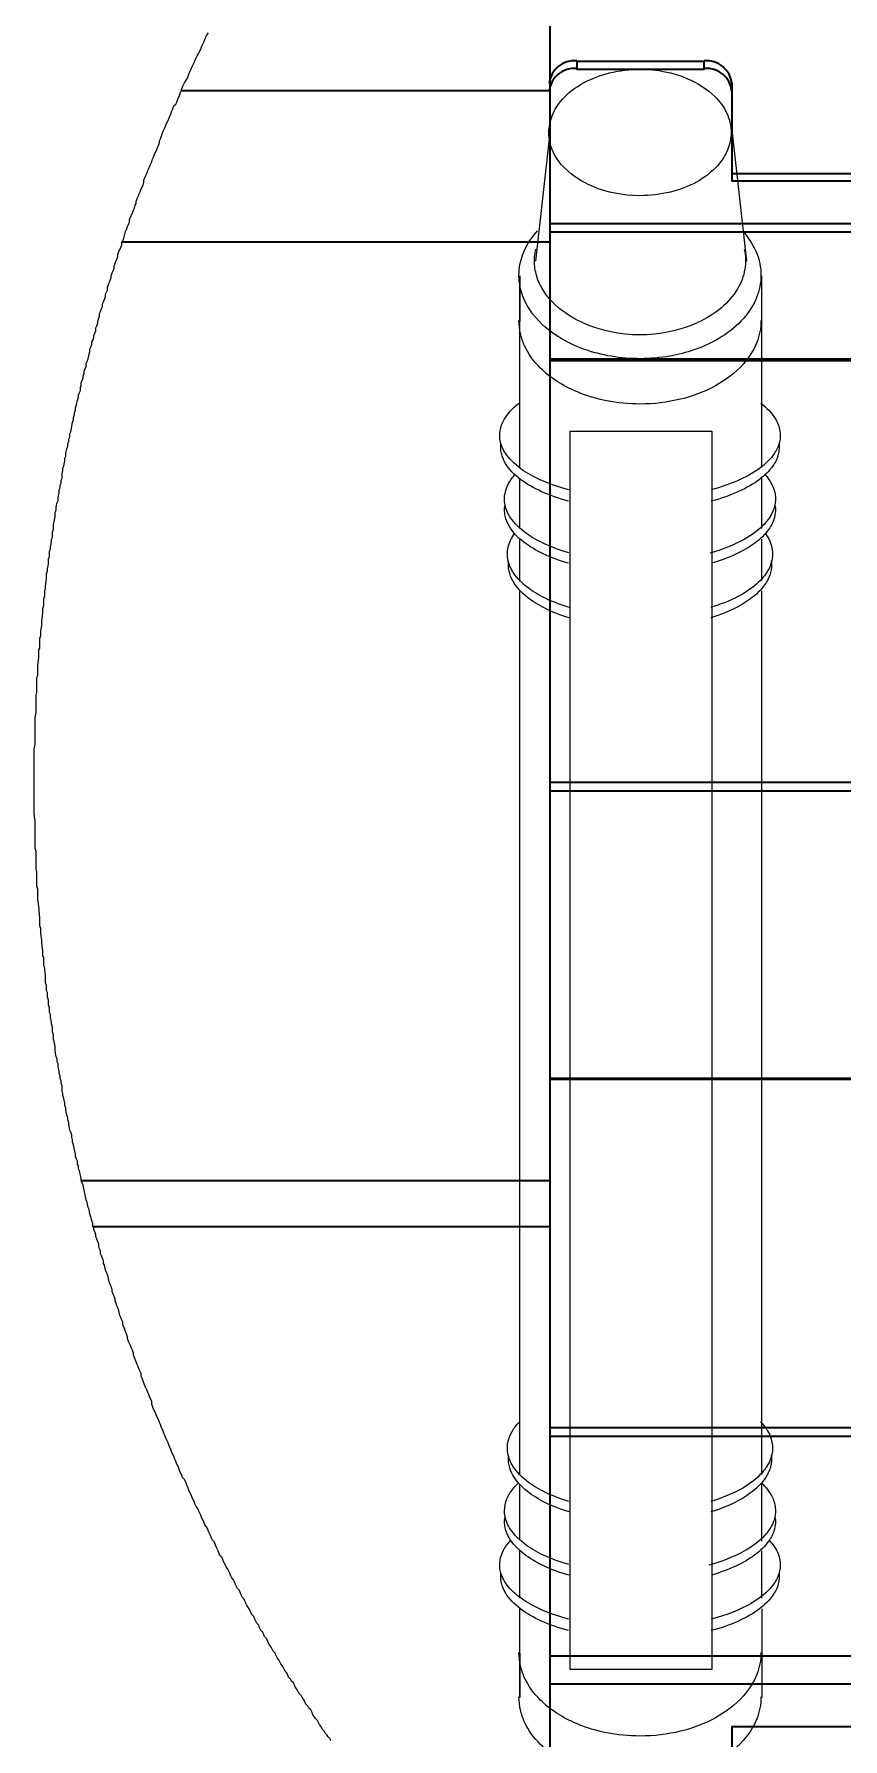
# Model space of a CAD drawing. Header units: feet. Extents: x -327 to 55127, y -2634 to 4121.
# Drawn here: x -252.68 to -248.26, y 47.78 to 57.1 of the extents above; entities that cross this region are included whole.
import ezdxf

# ---------------------------------------------------------------- set-up
doc = ezdxf.new("R2010")
doc.units = ezdxf.units.FT
doc.header["$MEASUREMENT"] = 0
doc.layers.add('PDF_0', color=7, linetype='Continuous')
doc.layers.add('PDF_Fusibles', color=7, linetype='Continuous', true_color=0x636466)

msp = doc.modelspace()

# ---------------------------------------------------------------- linework, layer by layer
at = {"layer": 'PDF_0', "lineweight": 35}
for points in [[(-239.7791, 47.2382), (-239.0834, 47.2382, 0.408273), (-238.9305, 47.3595), (-238.9305, 47.8497), (-237.9396, 47.8497), (-237.9396, 47.3595, 0.408273), (-237.7868, 47.2382), (-237.0963, 47.2382, 0.408273), (-236.9434, 47.3595), (-236.9434, 57.3109), (-249.8624, 57.3109), (-249.8624, 47.3595, 0.408273), (-249.7148, 47.2382), (-249.019, 47.2382, 0.408273), (-248.8662, 47.3595), (-248.8662, 47.8497), (-247.8752, 47.8497), (-247.8752, 47.3595, 0.408888), (-247.7276, 47.2382), (-247.0319, 47.2382, 0.40886), (-246.8798, 47.3629)], [(-247.7283, 56.9519, 0.408888), (-247.8752, 56.826), (-247.8752, 56.2936), (-248.8662, 56.2936), (-248.8662, 56.826, 0.408273), (-249.0183, 56.9519)]]:
    msp.add_lwpolyline(points, format="xyb", dxfattribs=at)
at = {"layer": 'PDF_0', "lineweight": 18}
msp.add_lwpolyline([(-251.0589, 47.7706), (-251.0641, 47.7811), (-251.0747, 47.7917), (-251.0799, 47.8022), (-251.0905, 47.8128), (-251.0957, 47.8233), (-251.1063, 47.8339), (-251.1116, 47.8444), (-251.1221, 47.8602), (-251.1326, 47.8813), (-251.1432, 47.8918), (-251.1485, 47.9024), (-251.159, 47.9129), (-251.1643, 47.9287), (-251.1695, 47.9393), (-251.1801, 47.9498), (-251.1854, 47.9604), (-251.1959, 47.9709), (-251.2064, 47.992), (-251.217, 48.0078), (-251.2222, 48.0183), (-251.2328, 48.0289), (-251.2433, 48.05), (-251.2539, 48.0658), (-251.2644, 48.0869), (-251.275, 48.0974), (-251.2802, 48.1079), (-251.2908, 48.1185), (-251.296, 48.1343), (-251.3013, 48.1448), (-251.3119, 48.1554), (-251.3224, 48.1765), (-251.3329, 48.1923), (-251.3435, 48.2134), (-251.354, 48.2239), (-251.3593, 48.2344), (-251.3646, 48.2503), (-251.3751, 48.2608), (-251.3856, 48.2819), (-251.3962, 48.2977), (-251.412, 48.3293), (-251.4225, 48.3399), (-251.4278, 48.3557), (-251.4331, 48.3662), (-251.4436, 48.3768), (-251.4489, 48.3873), (-251.4542, 48.4031), (-251.4647, 48.4137), (-251.4753, 48.4347), (-251.4805, 48.4505), (-251.4911, 48.4611), (-251.5069, 48.4927), (-251.5174, 48.5085), (-251.528, 48.5296), (-251.5332, 48.5454), (-251.5438, 48.556), (-251.5543, 48.5771), (-251.5596, 48.5929), (-251.5701, 48.6034), (-251.5807, 48.6245), (-251.5859, 48.6403), (-251.5912, 48.6508), (-251.6018, 48.6614), (-251.607, 48.6719), (-251.6123, 48.6877), (-251.6228, 48.7088), (-251.6334, 48.7246), (-251.6492, 48.7563), (-251.6545, 48.7721), (-251.665, 48.7826), (-251.6703, 48.7932), (-251.6755, 48.809), (-251.6861, 48.8301), (-251.6914, 48.8459), (-251.6966, 48.8564), (-251.7072, 48.8669), (-251.7124, 48.8775), (-251.7177, 48.8933), (-251.7283, 48.9144), (-251.7335, 48.9302), (-251.7388, 48.9407), (-251.7493, 48.9513), (-251.7546, 48.9671), (-251.7651, 48.9882), (-251.7704, 49.004), (-251.781, 49.0251), (-251.7862, 49.0409), (-251.7968, 49.0514), (-251.802, 49.062), (-251.8073, 49.0778), (-251.8179, 49.0989), (-251.8231, 49.1147), (-251.8337, 49.1358), (-251.8389, 49.1516), (-251.8495, 49.1727), (-251.8548, 49.1885), (-251.86, 49.199), (-251.8706, 49.2096), (-251.8758, 49.2254), (-251.8864, 49.2465), (-251.8917, 49.2623), (-251.9022, 49.2833), (-251.9075, 49.2992), (-251.9127, 49.3097), (-251.918, 49.3255), (-251.9285, 49.3466), (-251.9338, 49.3624), (-251.9444, 49.3835), (-251.9496, 49.3993), (-251.9602, 49.4204), (-251.9654, 49.4362), (-251.9707, 49.4467), (-251.976, 49.4626), (-251.9865, 49.4836), (-251.9918, 49.4995), (-251.9971, 49.51), (-252.0023, 49.5258), (-252.0129, 49.5469), (-252.0182, 49.5627), (-252.0287, 49.5838), (-252.034, 49.5996), (-252.0392, 49.6101), (-252.0392, 49.626), (-252.0498, 49.647), (-252.055, 49.6629), (-252.0603, 49.6734), (-252.0656, 49.6892), (-252.0761, 49.7103), (-252.0814, 49.7261), (-252.0867, 49.7366), (-252.0919, 49.7525), (-252.0972, 49.763), (-252.0972, 49.7788), (-252.1078, 49.7999), (-252.113, 49.8157), (-252.1183, 49.8263), (-252.1236, 49.8421), (-252.1341, 49.8631), (-252.1394, 49.879), (-252.1394, 49.8895), (-252.1447, 49.9053), (-252.1499, 49.9159), (-252.1552, 49.9317), (-252.1657, 49.9528), (-252.171, 49.9686), (-252.171, 49.9791), (-252.1763, 49.9949), (-252.1816, 50.0055), (-252.1868, 50.0213), (-252.1921, 50.0318), (-252.1974, 50.0476), (-252.1974, 50.0582), (-252.2026, 50.0687), (-252.2079, 50.0845), (-252.2132, 50.0951), (-252.2184, 50.1214), (-252.2237, 50.1372), (-252.229, 50.1478), (-252.2343, 50.1636), (-252.2395, 50.1741), (-252.2395, 50.1847), (-252.2448, 50.2005), (-252.2501, 50.211), (-252.2553, 50.2268), (-252.2553, 50.2374), (-252.2606, 50.2532), (-252.2659, 50.2637), (-252.2712, 50.2795), (-252.2764, 50.3059), (-252.2817, 50.3164), (-252.287, 50.3323), (-252.2922, 50.3428), (-252.2975, 50.3692), (-252.3028, 50.3797), (-252.3028, 50.3955), (-252.3081, 50.406), (-252.3133, 50.4219), (-252.3186, 50.4324), (-252.3186, 50.4482), (-252.3239, 50.4588), (-252.3291, 50.4746), (-252.3291, 50.4851), (-252.3397, 50.5115), (-252.3449, 50.5273), (-252.3449, 50.5378), (-252.3555, 50.5642), (-252.3555, 50.58), (-252.3608, 50.58), (-252.3608, 50.5958), (-252.3713, 50.6327), (-252.3766, 50.6485), (-252.3818, 50.6749), (-252.3871, 50.6854), (-252.3924, 50.7118), (-252.3977, 50.7276), (-252.4135, 50.8066), (-252.424, 50.833), (-252.424, 50.8435), (-252.4293, 50.8593), (-252.4346, 50.8857), (-252.4398, 50.8962), (-252.4398, 50.9121), (-252.4451, 50.9226), (-252.4451, 50.9384), (-252.4504, 50.949), (-252.4556, 50.9648), (-252.4556, 50.9753), (-252.4662, 51.028), (-252.4714, 51.0438), (-252.4714, 51.0544), (-252.4767, 51.0702), (-252.4767, 51.0807), (-252.482, 51.0965), (-252.4873, 51.1071), (-252.4925, 51.1387), (-252.4925, 51.1492), (-252.4978, 51.1651), (-252.4978, 51.1756), (-252.5031, 51.1914), (-252.5083, 51.2178), (-252.5083, 51.2283), (-252.5136, 51.2441), (-252.5136, 51.2547), (-252.5189, 51.281), (-252.5242, 51.2968), (-252.5242, 51.3074), (-252.5294, 51.3232), (-252.5294, 51.3495), (-252.5347, 51.3654), (-252.5347, 51.3759), (-252.54, 51.3917), (-252.54, 51.4022), (-252.5452, 51.4181), (-252.5452, 51.4286), (-252.5505, 51.455), (-252.5505, 51.4708), (-252.5558, 51.4813), (-252.5558, 51.4971), (-252.5611, 51.5077), (-252.5663, 51.5393), (-252.5663, 51.5656), (-252.5716, 51.592), (-252.5769, 51.6025), (-252.5769, 51.6289), (-252.5821, 51.6447), (-252.5821, 51.6711), (-252.5874, 51.6869), (-252.5874, 51.6974), (-252.5927, 51.7238), (-252.5927, 51.7396), (-252.598, 51.7501), (-252.598, 51.7765), (-252.6032, 51.7923), (-252.6032, 51.8186), (-252.6085, 51.8345), (-252.6085, 51.8608), (-252.6138, 51.8714), (-252.6138, 51.8977), (-252.619, 51.9135), (-252.619, 51.9557), (-252.6243, 51.982), (-252.6243, 51.9926), (-252.6296, 52.0084), (-252.6296, 52.0506), (-252.6348, 52.0611), (-252.6348, 52.0875), (-252.6401, 52.1296), (-252.6401, 52.1454), (-252.6454, 52.1823), (-252.6454, 52.2087), (-252.6507, 52.2245), (-252.6507, 52.2667), (-252.6559, 52.3299), (-252.6612, 52.3721), (-252.6612, 52.4248), (-252.6665, 52.4406), (-252.6665, 52.5197), (-252.6717, 52.5355), (-252.6717, 52.6304), (-252.677, 52.6462), (-252.677, 52.7938), (-252.6823, 52.8359), (-252.6823, 53.1891), (-252.677, 53.2154), (-252.677, 53.363), (-252.6717, 53.3894), (-252.6717, 53.4842), (-252.6665, 53.5001), (-252.6665, 53.5791), (-252.6612, 53.5949), (-252.6612, 53.6476), (-252.6559, 53.6898), (-252.6559, 53.732), (-252.6507, 53.7425), (-252.6507, 53.7952), (-252.6454, 53.811), (-252.6454, 53.8374), (-252.6401, 53.8638), (-252.6401, 53.8901), (-252.6348, 53.9323), (-252.6348, 53.9586), (-252.6296, 53.9744), (-252.6296, 54.0113), (-252.6243, 54.0271), (-252.6243, 54.0535), (-252.619, 54.0693), (-252.619, 54.0799), (-252.6138, 54.122), (-252.6138, 54.1484), (-252.6085, 54.1642), (-252.6085, 54.1747), (-252.6032, 54.2011), (-252.6032, 54.2274), (-252.598, 54.2433), (-252.598, 54.2696), (-252.5927, 54.2854), (-252.5927, 54.296), (-252.5874, 54.3223), (-252.5874, 54.3381), (-252.5821, 54.3487), (-252.5821, 54.375), (-252.5769, 54.3908), (-252.5769, 54.4172), (-252.5716, 54.433), (-252.5663, 54.4594), (-252.5663, 54.4857), (-252.5611, 54.4963), (-252.5611, 54.5121), (-252.5558, 54.5384), (-252.5505, 54.549), (-252.5505, 54.5648), (-252.5452, 54.5911), (-252.5452, 54.6069), (-252.54, 54.6175), (-252.54, 54.6333), (-252.5347, 54.6438), (-252.5347, 54.6597), (-252.5294, 54.6702), (-252.5294, 54.6966), (-252.5242, 54.7124), (-252.5242, 54.7229), (-252.5189, 54.7387), (-252.5136, 54.7651), (-252.5136, 54.7809), (-252.5083, 54.7914), (-252.5083, 54.8072), (-252.5031, 54.8336), (-252.4978, 54.8441), (-252.4978, 54.86), (-252.4925, 54.8705), (-252.4925, 54.8863), (-252.4873, 54.8968), (-252.4873, 54.9127), (-252.482, 54.9232), (-252.4714, 54.9759), (-252.4662, 54.9917), (-252.4662, 55.0023), (-252.4609, 55.0181), (-252.4609, 55.0286), (-252.4556, 55.0444), (-252.4556, 55.055), (-252.4504, 55.0708), (-252.4451, 55.0971), (-252.4398, 55.113), (-252.4398, 55.1235), (-252.4346, 55.1393), (-252.4293, 55.1498), (-252.4293, 55.1657), (-252.424, 55.1762), (-252.424, 55.192), (-252.4135, 55.2184), (-252.4135, 55.2289), (-252.4082, 55.2447), (-252.4082, 55.2553), (-252.3977, 55.2816), (-252.3977, 55.2974), (-252.3924, 55.308), (-252.3871, 55.3238), (-252.3818, 55.3501), (-252.3766, 55.3607), (-252.3766, 55.3765), (-252.3713, 55.387), (-252.366, 55.4029), (-252.366, 55.4134), (-252.3608, 55.4239), (-252.3555, 55.4397), (-252.3555, 55.4503), (-252.3449, 55.4766), (-252.3449, 55.4925), (-252.3397, 55.503), (-252.3344, 55.5188), (-252.3344, 55.5294), (-252.3291, 55.5452), (-252.3239, 55.5557), (-252.3239, 55.5715), (-252.3186, 55.5821), (-252.3133, 55.5979), (-252.3081, 55.6084), (-252.3081, 55.6242), (-252.3028, 55.6348), (-252.2922, 55.6611), (-252.2922, 55.6769), (-252.2817, 55.698), (-252.2817, 55.7138), (-252.2764, 55.7244), (-252.2712, 55.7402), (-252.2659, 55.7507), (-252.2606, 55.7665), (-252.2606, 55.7771), (-252.2553, 55.7929), (-252.2501, 55.8034), (-252.2448, 55.8193), (-252.2448, 55.8298), (-252.2395, 55.8456), (-252.229, 55.8667), (-252.2237, 55.8825), (-252.2237, 55.893), (-252.2184, 55.9089), (-252.2132, 55.9194), (-252.2026, 55.9458), (-252.2026, 55.9616), (-252.1974, 55.9668), (-252.1921, 55.9826), (-252.1868, 56.0037), (-252.1816, 56.0195), (-252.1763, 56.0301), (-252.171, 56.0459), (-252.1657, 56.0564), (-252.1605, 56.0723), (-252.1605, 56.0828), (-252.1552, 56.0986), (-252.1447, 56.1197), (-252.1394, 56.1355), (-252.1341, 56.146), (-252.1288, 56.1619), (-252.1236, 56.1724), (-252.1236, 56.1829), (-252.1183, 56.1988), (-252.113, 56.2093), (-252.1078, 56.2251), (-252.1025, 56.2357), (-252.0972, 56.2515), (-252.0867, 56.2725), (-252.0814, 56.2884), (-252.0814, 56.2989), (-252.0761, 56.3147), (-252.0656, 56.3358), (-252.0603, 56.3516), (-252.055, 56.3622), (-252.0498, 56.378), (-252.0392, 56.399), (-252.034, 56.4149), (-252.0287, 56.4254), (-252.0234, 56.4412), (-252.0129, 56.4623), (-252.0076, 56.4781), (-252.0023, 56.4887), (-251.9971, 56.5045), (-251.9971, 56.515), (-251.9918, 56.5256), (-251.9865, 56.5414), (-251.9813, 56.5519), (-251.976, 56.5677), (-251.9654, 56.5888), (-251.9602, 56.6046), (-251.9496, 56.6257), (-251.9391, 56.6521), (-251.9338, 56.6626), (-251.9285, 56.6784), (-251.9233, 56.6889), (-251.918, 56.7048), (-251.9075, 56.7153), (-251.9022, 56.7258), (-251.8969, 56.7417), (-251.8864, 56.7627), (-251.8811, 56.7786), (-251.8758, 56.7891), (-251.8758, 56.7944), (-251.8706, 56.8102), (-251.86, 56.8313), (-251.8442, 56.8576), (-251.8389, 56.8682), (-251.8337, 56.884), (-251.8231, 56.9051), (-251.8179, 56.9209), (-251.8073, 56.942), (-251.802, 56.9578), (-251.7915, 56.9788), (-251.781, 56.9947), (-251.7704, 57.0157), (-251.7651, 57.0316), (-251.7546, 57.0526), (-251.7493, 57.0685), (-251.7388, 57.0895), (-251.7283, 57.1053)], dxfattribs=at)
at = {"layer": 'PDF_0', "lineweight": 35}
msp.add_lwpolyline([(-249.019, 56.9472), (-249.7148, 56.9472), (-249.7148, 56.9051), (-249.019, 56.9051)], close=True, dxfattribs=at)
at = {"layer": 'PDF_0', "color": 8, "lineweight": 35, "true_color": 0x7f7f7f}
for points in [[(-251.8758, 56.7891), (-249.8624, 56.7891)], [(-252.2026, 55.9616), (-249.8624, 55.9616)], [(-252.424, 50.833), (-249.8624, 50.833)], [(-249.8624, 49.4836), (-243.7112, 49.4836)], [(-249.8624, 49.4362), (-243.6533, 49.4362)]]:
    msp.add_lwpolyline(points, dxfattribs=at)
at = {"layer": 'PDF_0', "lineweight": 35}
for points in [[(-248.8662, 56.3358), (-247.8752, 56.3358)], [(-249.8624, 56.0617), (-236.9434, 56.0617)], [(-236.9434, 56.0143), (-249.8624, 56.0143)], [(-249.8624, 55.3238), (-236.9434, 55.3238)], [(-249.8624, 55.3132), (-236.9434, 55.3132)], [(-249.8624, 53.0099), (-236.9434, 53.0099)], [(-249.8624, 52.9624), (-236.9434, 52.9624)], [(-249.8624, 51.3917), (-236.9434, 51.3917)], [(-249.8624, 51.3864), (-236.9434, 51.3864)], [(-249.8624, 50.58), (-252.3555, 50.58)], [(-249.8624, 48.2344), (-236.9434, 48.2344)], [(-249.8624, 48.0816), (-236.9434, 48.0816)]]:
    msp.add_lwpolyline(points, dxfattribs=at)
for centre, start, end in [((-249.728, 56.8128), 84.90236, 173.73779), ((-249.728, 56.7706), 84.90236, 173.73779), ((-249.0058, 56.7706), 6.26221, 95.09764)]:
    msp.add_arc(centre, 0.1397, start, end, dxfattribs=at)
at = {"layer": 'PDF_Fusibles', "color": 7, "lineweight": 5}
for points in [[(-249.8624, 56.5572), (-249.9414, 55.8561)], [(-248.8662, 56.5572), (-248.7871, 55.8561)], [(-248.7028, 54.7282), (-248.7028, 55.5294), (-248.7028, 55.7771)], [(-250.0258, 54.7282), (-250.0258, 55.5294)], [(-250.0258, 54.3961), (-250.0258, 54.6702)], [(-248.7028, 54.3961), (-248.7028, 54.6702)], [(-250.0258, 54.1062), (-250.0258, 54.3381)], [(-248.7028, 54.1115), (-248.7028, 54.3381)], [(-250.0258, 49.2254), (-250.0258, 54.0535)], [(-248.7028, 49.2254), (-248.7028, 54.0535)], [(-250.0258, 48.8669), (-250.0258, 49.1674)], [(-248.7028, 48.8617), (-248.7028, 49.1727)], [(-250.0258, 48.5507), (-250.0258, 48.809)], [(-248.7028, 48.5507), (-248.7028, 48.809)], [(-250.0258, 48.2503), (-250.0258, 48.4927)], [(-248.7028, 48.4927), (-248.7028, 48.2503), (-248.7028, 48.0078)]]:
    msp.add_lwpolyline(points, dxfattribs=at)
for points in [[(-250.0258, 55.7771), (-250.0258, 55.5294)], [(-248.9768, 54.9285), (-248.9768, 48.1607), (-249.7517, 48.1607), (-249.7517, 54.9285)], [(-250.0258, 48.0078), (-250.0258, 48.2503)]]:
    msp.add_lwpolyline(points, close=True, dxfattribs=at)
for centre, radius, start, end in [((-249.3695, 56.2475), 0.7919, 246.58327, 293.41673), ((-249.7784, 54.1599), 0.3468, 136.28175, 136.48122)]:
    msp.add_arc(centre, radius, start, end, dxfattribs=at)
for points, knots in [([(-249.8676, 56.5598), (-249.8676, 56.5914), (-249.8615, 56.6221), (-249.8368, 56.6846), (-249.8172, 56.7146), (-249.7611, 56.7775), (-249.7211, 56.8073), (-249.6337, 56.8552), (-249.5853, 56.8732), (-249.4816, 56.8987), (-249.4255, 56.9051), (-249.3695, 56.9051)], [0, 0, 0, 0, 0.303791, 0.303791, 0.645968, 0.645968, 1.113548, 1.113548, 1.599817, 1.599817, 2.132749, 2.132749, 2.132749, 2.132749]), ([(-249.3695, 56.9051), (-249.2756, 56.9051), (-249.1878, 56.8871), (-249.0527, 56.8306), (-249.0008, 56.7969), (-248.9337, 56.7303), (-248.9108, 56.6994), (-248.8874, 56.6485), (-248.8815, 56.6314), (-248.8735, 56.596), (-248.8714, 56.578), (-248.8714, 56.5598)], [0, 0, 0, 0, 0.903183, 0.903183, 1.628517, 1.628517, 2.116477, 2.116477, 2.349539, 2.349539, 2.583162, 2.583162, 2.583162, 2.583162]), ([(-249.3695, 56.2146), (-249.4634, 56.2146), (-249.5512, 56.2326), (-249.6864, 56.289), (-249.7383, 56.3227), (-249.8054, 56.3894), (-249.8282, 56.4202), (-249.8517, 56.4711), (-249.8576, 56.4882), (-249.8656, 56.5236), (-249.8676, 56.5416), (-249.8676, 56.5598)], [0, 0, 0, 0, 0.903183, 0.903183, 1.628517, 1.628517, 2.116477, 2.116477, 2.349539, 2.349539, 2.583162, 2.583162, 2.583162, 2.583162]), ([(-248.8714, 56.5598), (-248.8714, 56.5282), (-248.8776, 56.4975), (-248.9023, 56.4351), (-248.9219, 56.4051), (-248.978, 56.3422), (-249.0179, 56.3124), (-249.1053, 56.2645), (-249.1538, 56.2464), (-249.2575, 56.221), (-249.3136, 56.2146), (-249.3695, 56.2146)], [0, 0, 0, 0, 0.303791, 0.303791, 0.645968, 0.645968, 1.113548, 1.113548, 1.599817, 1.599817, 2.132749, 2.132749, 2.132749, 2.132749]), ([(-249.8008, 55.434), (-249.8664, 55.4729), (-249.9183, 55.5188), (-249.986, 55.6084), (-250.0085, 55.6522), (-250.0314, 55.7408), (-250.0339, 55.783), (-250.0227, 55.8602), (-250.0119, 55.894), (-249.979, 55.961), (-249.9563, 55.9929), (-249.9301, 56.0218)], [0, 0, 0, 0, 0.732987, 0.732987, 1.304935, 1.304935, 1.799919, 1.799919, 2.214549, 2.214549, 2.668762, 2.668762, 2.668762, 2.668762]), ([(-248.809, 56.0218), (-248.7737, 55.983), (-248.7451, 55.9387), (-248.7128, 55.849), (-248.7062, 55.8068), (-248.7105, 55.722), (-248.721, 55.6815), (-248.7573, 55.6015), (-248.7839, 55.5638), (-248.8513, 55.4927), (-248.8933, 55.4606), (-248.9382, 55.434)], [0, 0, 0, 0, 0.505225, 0.505225, 0.91975, 0.91975, 1.324899, 1.324899, 1.766892, 1.766892, 2.268613, 2.268613, 2.268613, 2.268613]), ([(-249.6843, 55.5208), (-249.7523, 55.5517), (-249.8088, 55.5916), (-249.8842, 55.6716), (-249.9106, 55.7113), (-249.9375, 55.7819), (-249.9438, 55.8095), (-249.9481, 55.8664), (-249.9458, 55.8949), (-249.9394, 55.9228)], [0, 0, 0, 0, 0.719415, 0.719415, 1.262465, 1.262465, 1.589683, 1.589683, 1.919941, 1.919941, 1.919941, 1.919941]), ([(-248.7997, 55.9228), (-248.7913, 55.8862), (-248.7901, 55.8489), (-248.8026, 55.7741), (-248.8163, 55.7384), (-248.8588, 55.6662), (-248.8894, 55.6318), (-248.9633, 55.5691), (-249.0079, 55.5421), (-249.0548, 55.5208)], [0, 0, 0, 0, 0.36168, 0.36168, 0.729848, 0.729848, 1.166533, 1.166533, 1.659306, 1.659306, 1.659306, 1.659306]), ([(-249.3695, 55.0761), (-249.4948, 55.0761), (-249.6119, 55.1001), (-249.7916, 55.1751), (-249.8603, 55.2197), (-249.9489, 55.3076), (-249.9791, 55.3482), (-250.01, 55.4153), (-250.0178, 55.4378), (-250.0284, 55.4844), (-250.031, 55.5081), (-250.031, 55.532)], [0, 0, 0, 0, 1.204995, 1.204995, 2.167797, 2.167797, 2.812975, 2.812975, 3.120867, 3.120867, 3.42938, 3.42938, 3.42938, 3.42938]), ([(-248.708, 55.532), (-248.708, 55.4905), (-248.7161, 55.4501), (-248.7486, 55.3681), (-248.7744, 55.3286), (-248.8483, 55.2457), (-248.901, 55.2063), (-249.0169, 55.1427), (-249.0815, 55.1186), (-249.2199, 55.0846), (-249.2948, 55.0761), (-249.3695, 55.0761)], [0, 0, 0, 0, 0.399054, 0.399054, 0.849128, 0.849128, 1.466091, 1.466091, 2.114536, 2.114536, 2.826118, 2.826118, 2.826118, 2.826118]), ([(-248.9382, 55.434), (-249.0145, 55.3888), (-249.1002, 55.3586), (-249.2918, 55.3208), (-249.4018, 55.3183), (-249.6099, 55.3487), (-249.7118, 55.3813), (-249.8008, 55.434)], [0, 0, 0, 0, 0.852832, 0.852832, 1.87491, 1.87491, 2.871186, 2.871186, 2.871186, 2.871186]), ([(-249.7589, 54.6073), (-249.8605, 54.6343), (-249.9434, 54.6701), (-250.046, 54.7388), (-250.0775, 54.7681), (-250.1145, 54.8199), (-250.1262, 54.8432), (-250.1371, 54.8889), (-250.1379, 54.9097), (-250.1309, 54.9522), (-250.123, 54.9726), (-250.0947, 55.0214), (-250.0683, 55.0509), (-250.0303, 55.08)], [0, 0, 0, 0, 1.010764, 1.010764, 1.66993, 1.66993, 2.12208, 2.12208, 2.490971, 2.490971, 2.874829, 2.874829, 3.475474, 3.475474, 3.475474, 3.475474]), ([(-248.7087, 55.08), (-248.6784, 55.0568), (-248.6499, 55.0289), (-248.6173, 54.9759), (-248.6082, 54.9535), (-248.6012, 54.9092), (-248.602, 54.8888), (-248.612, 54.8464), (-248.6217, 54.8257), (-248.6528, 54.7784), (-248.6777, 54.7537), (-248.7398, 54.705), (-248.7806, 54.6819), (-248.8722, 54.6399), (-248.9263, 54.6216), (-248.9801, 54.6073)], [0, 0, 0, 0, 0.367414, 0.367414, 0.600336, 0.600336, 0.800564, 0.800564, 1.020697, 1.020697, 1.346724, 1.346724, 1.780425, 1.780425, 2.313499, 2.313499, 2.313499, 2.313499]), ([(-249.7595, 54.545), (-249.8685, 54.5744), (-249.9573, 54.615), (-250.0577, 54.6901), (-250.0859, 54.7198), (-250.1147, 54.768), (-250.1226, 54.7862), (-250.1313, 54.824), (-250.1323, 54.8429), (-250.1299, 54.8617)], [0, 0, 0, 0, 1.085971, 1.085971, 1.719077, 1.719077, 2.063995, 2.063995, 2.396051, 2.396051, 2.396051, 2.396051]), ([(-248.6092, 54.8617), (-248.6065, 54.8411), (-248.608, 54.8206), (-248.6192, 54.7781), (-248.6295, 54.7573), (-248.6625, 54.7097), (-248.6887, 54.6849), (-248.78, 54.6158), (-248.8695, 54.5747), (-248.9795, 54.545)], [0, 0, 0, 0, 0.200268, 0.200268, 0.422762, 0.422762, 0.756931, 0.756931, 1.520725, 1.520725, 1.520725, 1.520725]), ([(-249.7594, 54.2633), (-249.8541, 54.2907), (-249.9314, 54.3266), (-250.0271, 54.3948), (-250.0566, 54.4241), (-250.0912, 54.4762), (-250.102, 54.4998), (-250.1113, 54.5464), (-250.1112, 54.5679), (-250.1033, 54.6073), (-250.0967, 54.6245), (-250.078, 54.6592), (-250.0655, 54.6761), (-250.0514, 54.6916)], [0, 0, 0, 0, 0.948429, 0.948429, 1.573522, 1.573522, 2.011987, 2.011987, 2.381966, 2.381966, 2.696021, 2.696021, 3.050682, 3.050682, 3.050682, 3.050682]), ([(-248.6876, 54.6916), (-248.6673, 54.6692), (-248.65, 54.6437), (-248.6318, 54.5944), (-248.6281, 54.5726), (-248.6299, 54.5288), (-248.6351, 54.5081), (-248.6546, 54.4632), (-248.6708, 54.4403), (-248.7207, 54.3864), (-248.76, 54.3586), (-248.8579, 54.3037), (-248.9228, 54.2793), (-248.9869, 54.2613)], [0, 0, 0, 0, 0.291253, 0.291253, 0.506562, 0.506562, 0.713643, 0.713643, 0.978928, 0.978928, 1.420023, 1.420023, 2.054475, 2.054475, 2.054475, 2.054475]), ([(-249.7608, 54.2058), (-249.8621, 54.2351), (-249.9446, 54.2748), (-250.0397, 54.3485), (-250.0669, 54.3783), (-250.0946, 54.4264), (-250.102, 54.4444), (-250.1102, 54.4816), (-250.1112, 54.5002), (-250.1089, 54.5188)], [0, 0, 0, 0, 1.014331, 1.014331, 1.624587, 1.624587, 1.953432, 1.953432, 2.271203, 2.271203, 2.271203, 2.271203]), ([(-248.6302, 54.5188), (-248.6276, 54.4976), (-248.6292, 54.4765), (-248.6409, 54.4329), (-248.6517, 54.4115), (-248.6859, 54.3627), (-248.7129, 54.3373), (-248.8004, 54.272), (-248.8807, 54.2341), (-248.9783, 54.2058)], [0, 0, 0, 0, 0.205621, 0.205621, 0.434876, 0.434876, 0.778358, 0.778358, 1.482022, 1.482022, 1.482022, 1.482022]), ([(-249.7501, 53.9626), (-249.8429, 53.9899), (-249.9188, 54.0258), (-250.0131, 54.0943), (-250.0421, 54.1238), (-250.0762, 54.1764), (-250.0867, 54.2003), (-250.0956, 54.2479), (-250.0953, 54.27), (-250.0876, 54.3051), (-250.0832, 54.318), (-250.0713, 54.3437), (-250.0637, 54.3564), (-250.0551, 54.3684)], [0, 0, 0, 0, 0.929669, 0.929669, 1.544917, 1.544917, 1.981285, 1.981285, 2.357392, 2.357392, 2.585292, 2.585292, 2.833093, 2.833093, 2.833093, 2.833093]), ([(-248.6853, 54.3702), (-248.669, 54.3481), (-248.6563, 54.3235), (-248.6443, 54.2751), (-248.6432, 54.2529), (-248.6503, 54.2082), (-248.6583, 54.1868), (-248.6852, 54.1392), (-248.7067, 54.1148), (-248.762, 54.0654), (-248.799, 54.0418), (-248.8825, 53.9987), (-248.9319, 53.9798), (-248.9814, 53.9649)], [0, 0, 0, 0, 0.264664, 0.264664, 0.480914, 0.480914, 0.701209, 0.701209, 1.006826, 1.006826, 1.413575, 1.413575, 1.907192, 1.907192, 1.907192, 1.907192]), ([(-249.7566, 53.9074), (-249.8517, 53.9366), (-249.9294, 53.9754), (-250.0206, 54.048), (-250.0472, 54.078), (-250.0741, 54.1263), (-250.0813, 54.1444), (-250.0892, 54.1819), (-250.0901, 54.2005), (-250.0877, 54.2193)], [0, 0, 0, 0, 0.956911, 0.956911, 1.551696, 1.551696, 1.874211, 1.874211, 2.186941, 2.186941, 2.186941, 2.186941]), ([(-248.6514, 54.2193), (-248.6486, 54.1974), (-248.6502, 54.1758), (-248.6622, 54.1309), (-248.6732, 54.109), (-248.708, 54.0591), (-248.7354, 54.0333), (-248.8199, 53.9704), (-248.8935, 53.9347), (-248.9825, 53.9074)], [0, 0, 0, 0, 0.211555, 0.211555, 0.446697, 0.446697, 0.796198, 0.796198, 1.455936, 1.455936, 1.455936, 1.455936]), ([(-249.7577, 49.0788), (-249.849, 49.1063), (-249.9232, 49.1422), (-250.0155, 49.2104), (-250.0438, 49.2398), (-250.0771, 49.2922), (-250.0873, 49.316), (-250.0957, 49.3635), (-250.0951, 49.3856), (-250.0859, 49.4263), (-250.0786, 49.4442), (-250.058, 49.48), (-250.0443, 49.4976), (-250.0291, 49.5135)], [0, 0, 0, 0, 0.917387, 0.917387, 1.530036, 1.530036, 1.967696, 1.967696, 2.346122, 2.346122, 2.673799, 2.673799, 3.045721, 3.045721, 3.045721, 3.045721]), ([(-248.71, 49.5135), (-248.6881, 49.4905), (-248.6692, 49.4642), (-248.6489, 49.4134), (-248.6444, 49.391), (-248.645, 49.3461), (-248.6497, 49.325), (-248.6683, 49.2794), (-248.6838, 49.2564), (-248.7316, 49.2025), (-248.769, 49.1747), (-248.8613, 49.1208), (-248.9216, 49.0968), (-248.9814, 49.0788)], [0, 0, 0, 0, 0.305593, 0.305593, 0.527745, 0.527745, 0.738392, 0.738392, 1.002226, 1.002226, 1.431011, 1.431011, 2.027034, 2.027034, 2.027034, 2.027034]), ([(-249.7566, 49.0213), (-249.8517, 49.0504), (-249.9294, 49.0893), (-250.0206, 49.1619), (-250.0472, 49.1919), (-250.0741, 49.2402), (-250.0813, 49.2583), (-250.0892, 49.2958), (-250.0901, 49.3144), (-250.0877, 49.3331)], [0, 0, 0, 0, 0.956911, 0.956911, 1.551696, 1.551696, 1.874211, 1.874211, 2.186941, 2.186941, 2.186941, 2.186941]), ([(-248.6514, 49.3331), (-248.6486, 49.3113), (-248.6502, 49.2897), (-248.6622, 49.2448), (-248.6732, 49.2229), (-248.708, 49.173), (-248.7354, 49.1472), (-248.8199, 49.0843), (-248.8935, 49.0485), (-248.9825, 49.0213)], [0, 0, 0, 0, 0.211555, 0.211555, 0.446697, 0.446697, 0.796198, 0.796198, 1.455936, 1.455936, 1.455936, 1.455936]), ([(-249.7594, 48.7342), (-249.8544, 48.7616), (-249.9316, 48.7975), (-250.0273, 48.8657), (-250.0567, 48.895), (-250.0913, 48.9472), (-250.102, 48.9708), (-250.1113, 49.0175), (-250.1112, 49.0389), (-250.1023, 49.083), (-250.0931, 49.1043), (-250.0678, 49.1448), (-250.0514, 49.1637), (-250.0336, 49.1805)], [0, 0, 0, 0, 0.950855, 0.950855, 1.57939, 1.57939, 2.020757, 2.020757, 2.39323, 2.39323, 2.789943, 2.789943, 3.209349, 3.209349, 3.209349, 3.209349]), ([(-248.7055, 49.1805), (-248.6812, 49.1576), (-248.6596, 49.1309), (-248.6358, 49.0797), (-248.6299, 49.0575), (-248.6281, 49.0132), (-248.6315, 48.9924), (-248.6469, 48.9482), (-248.6603, 48.9261), (-248.7018, 48.8746), (-248.7345, 48.8479), (-248.8269, 48.7881), (-248.9021, 48.7555), (-248.9927, 48.7305)], [0, 0, 0, 0, 0.321479, 0.321479, 0.54457, 0.54457, 0.74944, 0.74944, 0.996096, 0.996096, 1.386173, 1.386173, 2.052727, 2.052727, 2.052727, 2.052727]), ([(-249.7571, 48.6755), (-249.8593, 48.7048), (-249.9427, 48.7446), (-250.0388, 48.8184), (-250.0663, 48.8484), (-250.0943, 48.8966), (-250.1018, 48.9147), (-250.1102, 48.9522), (-250.1112, 48.9709), (-250.1089, 48.9896)], [0, 0, 0, 0, 1.022952, 1.022952, 1.637138, 1.637138, 1.968706, 1.968706, 2.28893, 2.28893, 2.28893, 2.28893]), ([(-248.6302, 48.9896), (-248.6276, 48.9684), (-248.6292, 48.9474), (-248.6409, 48.9037), (-248.6517, 48.8823), (-248.6859, 48.8335), (-248.7129, 48.8081), (-248.8004, 48.7428), (-248.8807, 48.7049), (-248.9783, 48.6766)], [0, 0, 0, 0, 0.205621, 0.205621, 0.434876, 0.434876, 0.778358, 0.778358, 1.482022, 1.482022, 1.482022, 1.482022]), ([(-249.7589, 48.4351), (-249.8603, 48.462), (-249.9432, 48.4979), (-250.0457, 48.5664), (-250.0772, 48.5956), (-250.1143, 48.6473), (-250.1261, 48.6706), (-250.137, 48.7161), (-250.1379, 48.7369), (-250.1314, 48.777), (-250.1248, 48.7954), (-250.105, 48.8325), (-250.0913, 48.8506), (-250.0759, 48.867)], [0, 0, 0, 0, 1.008553, 1.008553, 1.665229, 1.665229, 2.114588, 2.114588, 2.480869, 2.480869, 2.821949, 2.821949, 3.211377, 3.211377, 3.211377, 3.211377]), ([(-248.6631, 48.867), (-248.6426, 48.8451), (-248.6249, 48.82), (-248.6061, 48.7718), (-248.602, 48.7507), (-248.603, 48.7084), (-248.6076, 48.6884), (-248.6256, 48.6451), (-248.6407, 48.6231), (-248.6873, 48.571), (-248.7243, 48.5438), (-248.8204, 48.4876), (-248.8934, 48.4581), (-248.9801, 48.4351)], [0, 0, 0, 0, 0.288955, 0.288955, 0.498417, 0.498417, 0.69761, 0.69761, 0.950303, 0.950303, 1.370273, 1.370273, 2.017849, 2.017849, 2.017849, 2.017849]), ([(-249.7595, 48.3727), (-249.8685, 48.4022), (-249.9573, 48.4428), (-250.0577, 48.5178), (-250.0859, 48.5476), (-250.1147, 48.5958), (-250.1226, 48.614), (-250.1313, 48.6518), (-250.1323, 48.6706), (-250.1299, 48.6895)], [0, 0, 0, 0, 1.085971, 1.085971, 1.719077, 1.719077, 2.063995, 2.063995, 2.396051, 2.396051, 2.396051, 2.396051]), ([(-248.6092, 48.6895), (-248.6065, 48.6689), (-248.608, 48.6484), (-248.6192, 48.6059), (-248.6295, 48.5851), (-248.6625, 48.5375), (-248.6887, 48.5126), (-248.78, 48.4436), (-248.8695, 48.4025), (-248.9795, 48.3727)], [0, 0, 0, 0, 0.200268, 0.200268, 0.422762, 0.422762, 0.756931, 0.756931, 1.520725, 1.520725, 1.520725, 1.520725]), ([(-249.3695, 47.797), (-249.4948, 47.797), (-249.6119, 47.821), (-249.7916, 47.896), (-249.8603, 47.9406), (-249.9489, 48.0285), (-249.9791, 48.0691), (-250.01, 48.1362), (-250.0178, 48.1587), (-250.0284, 48.2053), (-250.031, 48.229), (-250.031, 48.2529)], [0, 0, 0, 0, 1.204995, 1.204995, 2.167797, 2.167797, 2.812975, 2.812975, 3.120867, 3.120867, 3.42938, 3.42938, 3.42938, 3.42938]), ([(-248.708, 48.2529), (-248.708, 48.2114), (-248.7161, 48.171), (-248.7486, 48.089), (-248.7744, 48.0495), (-248.8483, 47.9666), (-248.901, 47.9272), (-249.0169, 47.8636), (-249.0815, 47.8395), (-249.2199, 47.8055), (-249.2948, 47.797), (-249.3695, 47.797)], [0, 0, 0, 0, 0.399054, 0.399054, 0.849128, 0.849128, 1.466091, 1.466091, 2.114536, 2.114536, 2.826118, 2.826118, 2.826118, 2.826118]), ([(-249.3695, 47.5545), (-249.4948, 47.5545), (-249.6119, 47.5785), (-249.7916, 47.6535), (-249.8603, 47.6981), (-249.9489, 47.7861), (-249.9791, 47.8267), (-250.01, 47.8937), (-250.0178, 47.9162), (-250.0284, 47.9628), (-250.031, 47.9865), (-250.031, 48.0104)], [0, 0, 0, 0, 1.204995, 1.204995, 2.167797, 2.167797, 2.812975, 2.812975, 3.120867, 3.120867, 3.42938, 3.42938, 3.42938, 3.42938]), ([(-248.708, 48.0104), (-248.708, 47.9689), (-248.7161, 47.9286), (-248.7486, 47.8465), (-248.7744, 47.807), (-248.8483, 47.7241), (-248.901, 47.6848), (-249.0169, 47.6211), (-249.0815, 47.597), (-249.2199, 47.563), (-249.2948, 47.5545), (-249.3695, 47.5545)], [0, 0, 0, 0, 0.399054, 0.399054, 0.849128, 0.849128, 1.466091, 1.466091, 2.114536, 2.114536, 2.826118, 2.826118, 2.826118, 2.826118])]:
    msp.add_open_spline(points, degree=3, knots=knots, dxfattribs=at)

doc.saveas('drawing.dxf')
